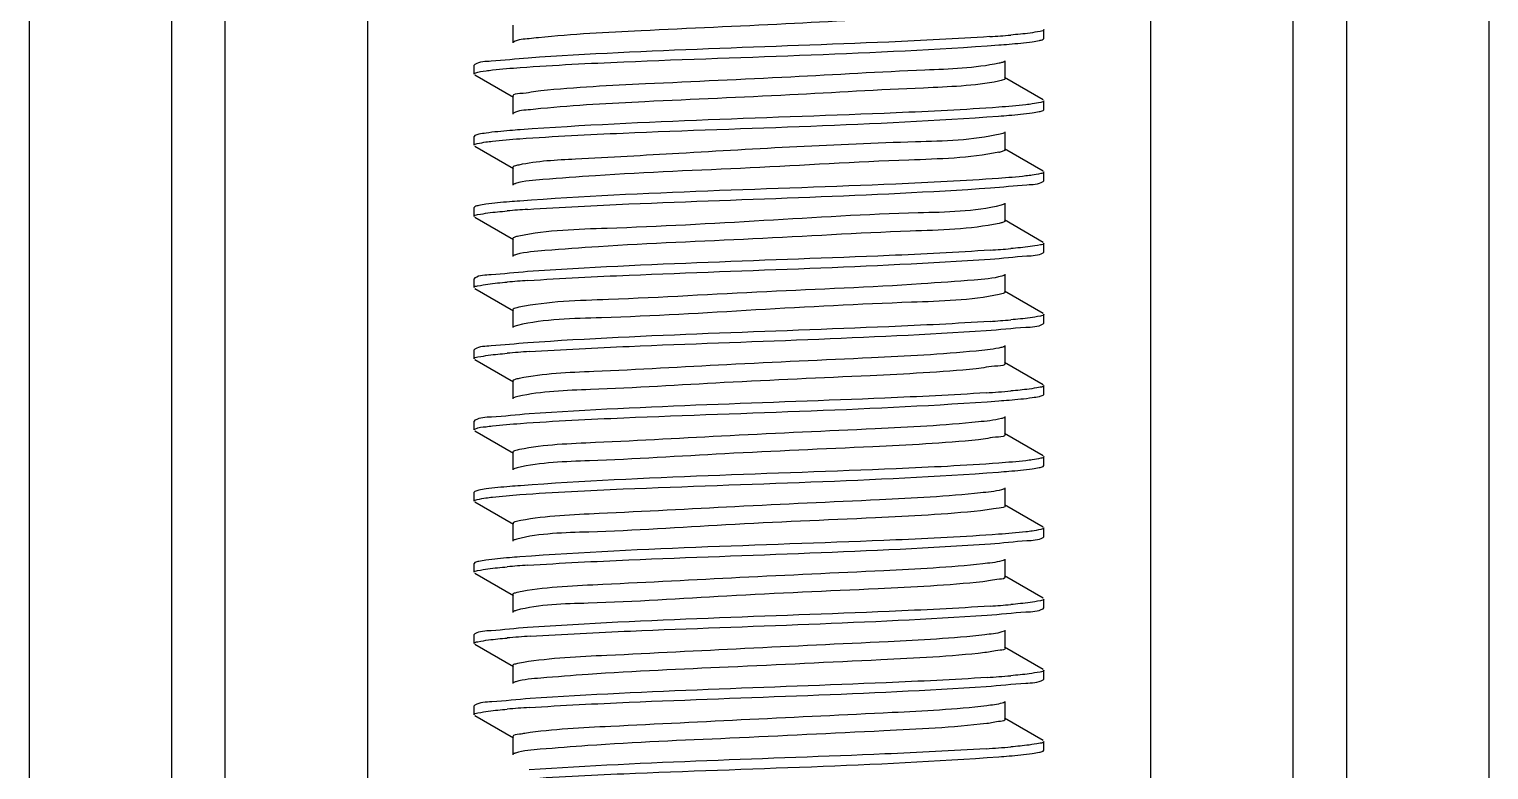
# Model space of a CAD drawing. Extents: x 1680110 to 4798266, y 269661 to 1249705.
# Drawn here: x 2404359.1 to 2404710.5, y 663611.4 to 663789.8 of the extents above; entities that cross this region are included whole.
import ezdxf

# ---------------------------------------------------------------- set-up
doc = ezdxf.new("R2010")
doc.units = 0
doc.header["$LTSCALE"] = 1000
doc.header["$MEASUREMENT"] = 0

# ---------------------------------------------------------------- blocks, each defined once
blk = doc.blocks.new('gfhhrryyfd')
at = {"linetype": 'Continuous'}
for p, q in [((3693152.86, -1741005.43), (3693152.86, -1744418.97)), ((3693187.15, -1741005.43), (3693187.15, -1744418.97)), ((3693200.01, -1741005.43), (3693200.01, -1744418.97)), ((3693234.3, -1741005.43), (3693234.3, -1744418.97)), ((3693422.89, -1741005.43), (3693422.89, -1744418.97)), ((3693457.18, -1741005.43), (3693457.18, -1744418.97)), ((3693470.04, -1741005.43), (3693470.04, -1744418.97)), ((3693504.33, -1741005.43), (3693504.33, -1744418.97)), ((3693269.29, -1743653.61), (3693269.29, -1743657.89)), ((3693397.18, -1743656.82), (3693397.18, -1743654.68)), ((3693397.18, -1743656.82), (3693397.18, -1743654.68)), ((3693397.01, -1743657.01), (3693397.18, -1743656.82)), ((3693387.9, -1743666.47), (3693387.9, -1743662.18)), ((3693260.18, -1743663.06), (3693260.01, -1743663.25)), ((3693260.01, -1743665.39), (3693260.01, -1743663.25)), ((3693260.01, -1743665.39), (3693260.01, -1743663.25)), ((3693260.18, -1743665.58), (3693269.48, -1743670.97)), ((3693397.01, -1743671.64), (3693387.71, -1743666.25)), ((3693269.29, -1743670.75), (3693269.29, -1743675.04)), ((3693397.18, -1743673.97), (3693397.18, -1743671.82)), ((3693397.18, -1743673.97), (3693397.18, -1743671.82)), ((3693397.01, -1743674.15), (3693397.18, -1743673.97)), ((3693260.18, -1743680.21), (3693260.01, -1743680.4)), ((3693260.01, -1743682.54), (3693260.01, -1743680.4)), ((3693260.01, -1743682.54), (3693260.01, -1743680.4)), ((3693387.9, -1743683.61), (3693387.9, -1743679.32)), ((3693260.18, -1743682.73), (3693269.48, -1743688.11)), ((3693397.01, -1743688.78), (3693387.71, -1743683.39)), ((3693269.29, -1743687.9), (3693269.29, -1743692.18)), ((3693397.18, -1743691.11), (3693397.18, -1743688.97)), ((3693397.18, -1743691.11), (3693397.18, -1743688.97)), ((3693397.01, -1743691.3), (3693397.18, -1743691.11)), ((3693260.18, -1743697.35), (3693260.01, -1743697.54)), ((3693260.01, -1743699.68), (3693260.01, -1743697.54)), ((3693260.01, -1743699.68), (3693260.01, -1743697.54)), ((3693387.9, -1743700.76), (3693387.9, -1743696.47)), ((3693260.18, -1743699.87), (3693269.48, -1743705.26)), ((3693386.9, -1743701.26), (3693386.42, -1743701.37)), ((3693397.01, -1743705.93), (3693387.71, -1743700.54)), ((3693269.29, -1743705.04), (3693269.29, -1743709.33)), ((3693397.01, -1743708.44), (3693397.18, -1743708.26)), ((3693397.18, -1743708.26), (3693397.18, -1743706.11)), ((3693397.18, -1743708.26), (3693397.18, -1743706.11)), ((3693260.18, -1743714.5), (3693260.01, -1743714.69)), ((3693260.01, -1743716.83), (3693260.01, -1743714.69)), ((3693260.01, -1743716.83), (3693260.01, -1743714.69)), ((3693387.9, -1743717.9), (3693387.9, -1743713.61)), ((3693260.18, -1743717.02), (3693269.48, -1743722.4)), ((3693387.11, -1743718.35), (3693386.45, -1743718.5)), ((3693397.01, -1743723.07), (3693387.71, -1743717.68)), ((3693269.29, -1743722.19), (3693269.29, -1743726.47)), ((3693397.01, -1743725.59), (3693397.18, -1743725.4)), ((3693397.18, -1743725.4), (3693397.18, -1743723.26)), ((3693397.18, -1743725.4), (3693397.18, -1743723.26)), ((3693260.18, -1743731.64), (3693260.01, -1743731.83)), ((3693260.01, -1743733.97), (3693260.01, -1743731.83)), ((3693260.01, -1743733.97), (3693260.01, -1743731.83)), ((3693387.9, -1743735.05), (3693387.9, -1743730.76)), ((3693260.18, -1743734.16), (3693269.48, -1743739.55)), ((3693397.01, -1743740.22), (3693387.71, -1743734.83)), ((3693269.29, -1743739.33), (3693269.29, -1743743.62)), ((3693397.01, -1743742.74), (3693397.18, -1743742.55)), ((3693397.18, -1743742.55), (3693397.18, -1743740.4)), ((3693397.18, -1743742.55), (3693397.18, -1743740.4)), ((3693260.18, -1743748.79), (3693260.01, -1743748.98)), ((3693260.01, -1743751.12), (3693260.01, -1743748.98)), ((3693260.01, -1743751.12), (3693260.01, -1743748.98)), ((3693387.9, -1743752.19), (3693387.9, -1743747.91)), ((3693260.18, -1743751.31), (3693269.48, -1743756.69)), ((3693397.01, -1743757.36), (3693387.71, -1743751.97)), ((3693269.29, -1743756.48), (3693269.29, -1743760.76)), ((3693397.18, -1743759.69), (3693397.18, -1743757.55)), ((3693397.18, -1743759.69), (3693397.18, -1743757.55)), ((3693397.01, -1743759.88), (3693397.18, -1743759.69)), ((3693260.18, -1743765.93), (3693260.01, -1743766.12)), ((3693260.01, -1743768.27), (3693260.01, -1743766.12)), ((3693260.01, -1743768.27), (3693260.01, -1743766.12)), ((3693387.9, -1743769.34), (3693387.9, -1743765.05)), ((3693260.18, -1743768.45), (3693269.48, -1743773.84)), ((3693397.01, -1743774.51), (3693387.71, -1743769.12)), ((3693269.29, -1743773.62), (3693269.29, -1743777.91)), ((3693397.18, -1743776.84), (3693397.18, -1743774.69)), ((3693397.18, -1743776.84), (3693397.18, -1743774.69)), ((3693397.01, -1743777.03), (3693397.18, -1743776.84)), ((3693387.9, -1743786.48), (3693387.9, -1743782.2)), ((3693260.18, -1743783.08), (3693260.01, -1743783.27)), ((3693260.01, -1743785.41), (3693260.01, -1743783.27)), ((3693260.01, -1743785.41), (3693260.01, -1743783.27)), ((3693260.18, -1743785.6), (3693269.48, -1743790.99)), ((3693397.01, -1743791.65), (3693387.71, -1743786.26)), ((3693269.29, -1743790.77), (3693269.29, -1743795.05)), ((3693397.18, -1743793.98), (3693397.18, -1743791.84)), ((3693397.18, -1743793.98), (3693397.18, -1743791.84)), ((3693397.01, -1743794.17), (3693397.18, -1743793.98)), ((3693387.9, -1743803.63), (3693387.9, -1743799.34)), ((3693260.18, -1743800.22), (3693260.01, -1743800.41)), ((3693260.01, -1743802.56), (3693260.01, -1743800.41)), ((3693260.01, -1743802.56), (3693260.01, -1743800.41)), ((3693260.18, -1743802.74), (3693269.48, -1743808.13)), ((3693397.01, -1743808.8), (3693387.71, -1743803.41)), ((3693269.29, -1743807.91), (3693269.29, -1743812.2)), ((3693397.18, -1743811.13), (3693397.18, -1743808.99)), ((3693397.18, -1743811.13), (3693397.18, -1743808.99)), ((3693397.01, -1743811.32), (3693397.18, -1743811.13)), ((3693260.18, -1743817.37), (3693260.01, -1743817.56)), ((3693260.01, -1743819.7), (3693260.01, -1743817.56)), ((3693260.01, -1743819.7), (3693260.01, -1743817.56)), ((3693387.9, -1743820.77), (3693387.9, -1743816.49)), ((3693260.18, -1743819.89), (3693269.48, -1743825.28)), ((3693397.01, -1743825.94), (3693387.71, -1743820.56)), ((3693269.29, -1743825.06), (3693269.29, -1743829.35)), ((3693397.18, -1743828.27), (3693397.18, -1743826.13)), ((3693397.18, -1743828.27), (3693397.18, -1743826.13)), ((3693397.01, -1743828.46), (3693397.18, -1743828.27))]:
    blk.add_line(p, q, dxfattribs=at)
for centre, radius, start, end in [((3693364.5, -1743361.85), 295.19, 273.8294, 274.8033), ((3693383.65, -1743670.85), 13.65, 281.4996, 282.8069), ((3693292.57, -1743991.01), 293.69, 93.8437, 94.8034), ((3693364.63, -1743414.92), 293.55, 273.8446, 274.8035), ((3693292.62, -1744008.76), 294.29, 93.8366, 94.8046), ((3693364.54, -1743431.01), 294.61, 273.8348, 274.8034), ((3693293.06, -1744031.53), 299.94, 93.7887, 94.801), ((3693363.28, -1743432.22), 310.59, 273.6947, 274.7994), ((3693292.57, -1744076.73), 293.68, 93.8438, 94.8034), ((3693364.63, -1743500.69), 293.51, 273.845, 274.8036), ((3693293.38, -1744104.15), 303.99, 93.753, 94.8001), ((3693363.57, -1743504.42), 306.97, 273.7263, 274.8), ((3693293.08, -1744117.39), 300.07, 93.7875, 94.801), ((3693363.29, -1743518.06), 310.48, 273.6957, 274.7994)]:
    blk.add_arc(centre, radius, start, end, dxfattribs=at)
for points, knots in [([(3693386.15, -1743649.98), (3693380.06, -1743651.15), (3693362.92, -1743651.77), (3693334.32, -1743653.43), (3693303.59, -1743654.77), (3693283.72, -1743655.79), (3693275.52, -1743656.63)], [0, 0, 0, 0, 0.167774, 0.461831, 0.776883, 1, 1, 1, 1]), ([(3693397.18, -1743654.68), (3693397.18, -1743654.99), (3693395.53, -1743655.2), (3693394.69, -1743655.42), (3693393.86, -1743655.53)], [0, 0, 0, 0, 0.271494, 1, 1, 1, 1]), ([(3693275.52, -1743656.63), (3693274.76, -1743656.71), (3693272.76, -1743657), (3693270.59, -1743657.03), (3693269.48, -1743657.68)], [0, 0, 0, 0, 0.374658, 1, 1, 1, 1]), ([(3693271.12, -1743663.82), (3693279.41, -1743663.21), (3693317.82, -1743661.34), (3693356.28, -1743660.59), (3693386.33, -1743658.38)], [0, 0, 0, 0, 0.216129, 1, 1, 1, 1]), ([(3693384.21, -1743656.38), (3693376.1, -1743656.94), (3693339.04, -1743658.72), (3693301.94, -1743659.58), (3693273.03, -1743661.54)], [0, 0, 0, 0, 0.219145, 1, 1, 1, 1]), ([(3693386.33, -1743658.38), (3693387.16, -1743658.32), (3693389.86, -1743658.1), (3693392.56, -1743657.86), (3693394.41, -1743657.6)], [0, 0, 0, 0, 0.307527, 1, 1, 1, 1]), ([(3693394.41, -1743657.6), (3693394.98, -1743657.52), (3693395.85, -1743657.37), (3693396.74, -1743657.17), (3693397.01, -1743657.01)], [0, 0, 0, 0, 0.642834, 1, 1, 1, 1]), ([(3693273.03, -1743661.54), (3693270.06, -1743661.74), (3693265.88, -1743662.32), (3693261.34, -1743662.4), (3693260.18, -1743663.06)], [0, 0, 0, 0, 0.690428, 1, 1, 1, 1]), ([(3693386.42, -1743662.79), (3693380.55, -1743664.01), (3693363.7, -1743664.54), (3693335.36, -1743666.26), (3693304.52, -1743667.58), (3693284.44, -1743668.6), (3693276.07, -1743669.43)], [0, 0, 0, 0, 0.162646, 0.454753, 0.771748, 1, 1, 1, 1]), ([(3693387.71, -1743662.4), (3693387.56, -1743662.48), (3693387.13, -1743662.63), (3693386.69, -1743662.73), (3693386.42, -1743662.79)], [0, 0, 0, 0, 0.392529, 1, 1, 1, 1]), ([(3693260.01, -1743665.39), (3693260.01, -1743665.31), (3693261.03, -1743664.67), (3693261.96, -1743664.73), (3693262.86, -1743664.6)], [0, 0, 0, 0, 0.088901, 1, 1, 1, 1]), ([(3693262.86, -1743664.6), (3693263.39, -1743664.53), (3693266.13, -1743664.2), (3693268.89, -1743663.98), (3693271.12, -1743663.82)], [0, 0, 0, 0, 0.191572, 1, 1, 1, 1]), ([(3693387.9, -1743666.47), (3693387.89, -1743666.64), (3693387.18, -1743666.91), (3693386.71, -1743667.02), (3693386.31, -1743667.1)], [0, 0, 0, 0, 0.292517, 1, 1, 1, 1]), ([(3693276.07, -1743669.43), (3693274.38, -1743669.6), (3693272.79, -1743670.12), (3693269.29, -1743670.14), (3693269.3, -1743670.75)], [0, 0, 0, 0, 0.734772, 1, 1, 1, 1]), ([(3693386.31, -1743667.1), (3693380.37, -1743668.28), (3693363.48, -1743668.86), (3693335.14, -1743670.55), (3693304.39, -1743671.87), (3693284.4, -1743672.89), (3693276.07, -1743673.72)], [0, 0, 0, 0, 0.164346, 0.456483, 0.772538, 1, 1, 1, 1]), ([(3693386.33, -1743673.38), (3693378.1, -1743673.99), (3693339.69, -1743675.86), (3693301.23, -1743676.63), (3693271.12, -1743678.82)], [0, 0, 0, 0, 0.214712, 1, 1, 1, 1]), ([(3693394.41, -1743672.6), (3693393.9, -1743672.67), (3693391.21, -1743673), (3693388.52, -1743673.22), (3693386.33, -1743673.38)], [0, 0, 0, 0, 0.191302, 1, 1, 1, 1]), ([(3693397.18, -1743671.82), (3693397.18, -1743672.09), (3693395.82, -1743672.32), (3693395.11, -1743672.5), (3693394.41, -1743672.6)], [0, 0, 0, 0, 0.274605, 1, 1, 1, 1]), ([(3693276.07, -1743673.72), (3693275.23, -1743673.8), (3693273.06, -1743674.12), (3693270.68, -1743674.12), (3693269.48, -1743674.82)], [0, 0, 0, 0, 0.376452, 1, 1, 1, 1]), ([(3693271.01, -1743680.97), (3693279.28, -1743680.37), (3693317.71, -1743678.49), (3693356.2, -1743677.74), (3693386.29, -1743675.52)], [0, 0, 0, 0, 0.215653, 1, 1, 1, 1]), ([(3693386.29, -1743675.52), (3693387.13, -1743675.46), (3693389.83, -1743675.25), (3693392.54, -1743675.01), (3693394.4, -1743674.75)], [0, 0, 0, 0, 0.307511, 1, 1, 1, 1]), ([(3693394.4, -1743674.75), (3693394.97, -1743674.66), (3693395.84, -1743674.51), (3693396.73, -1743674.31), (3693397.01, -1743674.15)], [0, 0, 0, 0, 0.642987, 1, 1, 1, 1]), ([(3693262.86, -1743679.61), (3693262.27, -1743679.69), (3693261.38, -1743679.84), (3693260.46, -1743680.05), (3693260.18, -1743680.21)], [0, 0, 0, 0, 0.644071, 1, 1, 1, 1]), ([(3693271.12, -1743678.82), (3693270.27, -1743678.88), (3693267.52, -1743679.1), (3693264.76, -1743679.34), (3693262.86, -1743679.61)], [0, 0, 0, 0, 0.307216, 1, 1, 1, 1]), ([(3693386.67, -1743679.88), (3693380.01, -1743681.4), (3693353.97, -1743681.9), (3693319.98, -1743683.89), (3693288.17, -1743685.75), (3693275.22, -1743686.35), (3693270.73, -1743687.3)], [0, 0, 0, 0, 0.176446, 0.666999, 0.881663, 1, 1, 1, 1]), ([(3693387.71, -1743679.54), (3693387.58, -1743679.61), (3693387.24, -1743679.74), (3693386.89, -1743679.83), (3693386.67, -1743679.88)], [0, 0, 0, 0, 0.401923, 1, 1, 1, 1]), ([(3693260.01, -1743682.54), (3693260.01, -1743682.27), (3693261.4, -1743682.04), (3693262.12, -1743681.85), (3693262.83, -1743681.75)], [0, 0, 0, 0, 0.274271, 1, 1, 1, 1]), ([(3693262.83, -1743681.75), (3693263.35, -1743681.68), (3693266.07, -1743681.35), (3693268.8, -1743681.13), (3693271.01, -1743680.97)], [0, 0, 0, 0, 0.191488, 1, 1, 1, 1]), ([(3693387.89, -1743683.61), (3693387.89, -1743683.75), (3693387.37, -1743684.01), (3693386.98, -1743684.09), (3693386.67, -1743684.17)], [0, 0, 0, 0, 0.301807, 1, 1, 1, 1]), ([(3693270.73, -1743687.3), (3693270.37, -1743687.37), (3693269.93, -1743687.47), (3693269.3, -1743687.74), (3693269.3, -1743687.9)], [0, 0, 0, 0, 0.704889, 1, 1, 1, 1]), ([(3693386.37, -1743684.23), (3693379.25, -1743685.68), (3693359.1, -1743686.13), (3693326.81, -1743688.16), (3693297.34, -1743689.17), (3693278.61, -1743690.69), (3693272.11, -1743691.13), (3693270, -1743691.76)], [0, 0, 0, 0, 0.18687, 0.514831, 0.834376, 0.943334, 1, 1, 1, 1]), ([(3693386.29, -1743690.53), (3693378.04, -1743691.13), (3693339.61, -1743693.01), (3693301.13, -1743693.77), (3693271.01, -1743695.97)], [0, 0, 0, 0, 0.215042, 1, 1, 1, 1]), ([(3693394.4, -1743689.75), (3693393.89, -1743689.82), (3693391.19, -1743690.15), (3693388.48, -1743690.37), (3693386.29, -1743690.53)], [0, 0, 0, 0, 0.191313, 1, 1, 1, 1]), ([(3693397.18, -1743688.97), (3693397.18, -1743689.24), (3693395.81, -1743689.46), (3693395.1, -1743689.65), (3693394.4, -1743689.75)], [0, 0, 0, 0, 0.274535, 1, 1, 1, 1]), ([(3693270, -1743691.76), (3693269.9, -1743691.79), (3693269.72, -1743691.85), (3693269.55, -1743691.93), (3693269.48, -1743691.97)], [0, 0, 0, 0, 0.569367, 1, 1, 1, 1]), ([(3693272.88, -1743697.99), (3693281.01, -1743697.43), (3693318.15, -1743695.64), (3693355.34, -1743694.79), (3693384.31, -1743692.81)], [0, 0, 0, 0, 0.219068, 1, 1, 1, 1]), ([(3693384.31, -1743692.81), (3693387.25, -1743692.61), (3693391.37, -1743692.04), (3693395.86, -1743691.96), (3693397.01, -1743691.3)], [0, 0, 0, 0, 0.690173, 1, 1, 1, 1]), ([(3693262.83, -1743696.76), (3693262.25, -1743696.84), (3693261.36, -1743696.99), (3693260.46, -1743697.19), (3693260.18, -1743697.35)], [0, 0, 0, 0, 0.643594, 1, 1, 1, 1]), ([(3693271.01, -1743695.97), (3693270.17, -1743696.04), (3693267.44, -1743696.25), (3693264.71, -1743696.49), (3693262.83, -1743696.76)], [0, 0, 0, 0, 0.307318, 1, 1, 1, 1]), ([(3693386.9, -1743696.97), (3693380.43, -1743698.61), (3693361.11, -1743698.75), (3693329.6, -1743700.77), (3693297.56, -1743702.52), (3693277.72, -1743702.98), (3693270.75, -1743704.44)], [0, 0, 0, 0, 0.172051, 0.492047, 0.816531, 1, 1, 1, 1]), ([(3693387.71, -1743696.69), (3693387.6, -1743696.75), (3693387.34, -1743696.85), (3693387.07, -1743696.93), (3693386.9, -1743696.97)], [0, 0, 0, 0, 0.41269, 1, 1, 1, 1]), ([(3693260.01, -1743699.68), (3693260.01, -1743699.37), (3693261.65, -1743699.17), (3693262.48, -1743698.94), (3693263.31, -1743698.84)], [0, 0, 0, 0, 0.271594, 1, 1, 1, 1]), ([(3693386.42, -1743701.37), (3693379.41, -1743702.82), (3693359.48, -1743703.25), (3693327.41, -1743705.27), (3693298, -1743706.31), (3693279.07, -1743707.77), (3693272.43, -1743708.26), (3693270.2, -1743708.85)], [0, 0, 0, 0, 0.184387, 0.509861, 0.829743, 0.940495, 1, 1, 1, 1]), ([(3693387.89, -1743700.76), (3693387.89, -1743700.87), (3693387.48, -1743701.11), (3693387.16, -1743701.19), (3693386.9, -1743701.26)], [0, 0, 0, 0, 0.310032, 1, 1, 1, 1]), ([(3693270.75, -1743704.44), (3693270.38, -1743704.51), (3693269.95, -1743704.61), (3693269.3, -1743704.88), (3693269.3, -1743705.04)], [0, 0, 0, 0, 0.705216, 1, 1, 1, 1]), ([(3693384.31, -1743707.81), (3693376.19, -1743708.37), (3693339.04, -1743710.16), (3693301.86, -1743711.01), (3693272.88, -1743712.99)], [0, 0, 0, 0, 0.219029, 1, 1, 1, 1]), ([(3693384.25, -1743709.96), (3693387.2, -1743709.76), (3693391.34, -1743709.19), (3693395.86, -1743709.11), (3693397.01, -1743708.44)], [0, 0, 0, 0, 0.690264, 1, 1, 1, 1]), ([(3693397.18, -1743706.11), (3693397.18, -1743706.42), (3693395.54, -1743706.63), (3693394.71, -1743706.85), (3693393.89, -1743706.96)], [0, 0, 0, 0, 0.271614, 1, 1, 1, 1]), ([(3693270.2, -1743708.85), (3693270.05, -1743708.89), (3693269.81, -1743708.96), (3693269.57, -1743709.06), (3693269.48, -1743709.11)], [0, 0, 0, 0, 0.58242, 1, 1, 1, 1]), ([(3693272.93, -1743715.13), (3693281.05, -1743714.57), (3693318.16, -1743712.79), (3693355.31, -1743711.93), (3693384.25, -1743709.96)], [0, 0, 0, 0, 0.219138, 1, 1, 1, 1]), ([(3693272.88, -1743712.99), (3693269.94, -1743713.19), (3693265.82, -1743713.76), (3693261.32, -1743713.84), (3693260.18, -1743714.5)], [0, 0, 0, 0, 0.690195, 1, 1, 1, 1]), ([(3693387.11, -1743714.06), (3693384.95, -1743714.67), (3693378.39, -1743715.14), (3693359.57, -1743716.63), (3693330.13, -1743717.66), (3693297.93, -1743719.68), (3693277.87, -1743720.12), (3693270.8, -1743721.57)], [0, 0, 0, 0, 0.057838, 0.167543, 0.487244, 0.814181, 1, 1, 1, 1]), ([(3693387.71, -1743713.83), (3693387.63, -1743713.88), (3693387.43, -1743713.96), (3693387.23, -1743714.03), (3693387.11, -1743714.06)], [0, 0, 0, 0, 0.425019, 1, 1, 1, 1]), ([(3693260.01, -1743716.83), (3693260.01, -1743716.52), (3693261.65, -1743716.31), (3693262.47, -1743716.09), (3693263.3, -1743715.98)], [0, 0, 0, 0, 0.271633, 1, 1, 1, 1]), ([(3693386.45, -1743718.5), (3693379.54, -1743719.95), (3693359.82, -1743720.41), (3693327.92, -1743722.18), (3693296.37, -1743724.12), (3693277, -1743724.38), (3693270.42, -1743725.94)], [0, 0, 0, 0, 0.182223, 0.50526, 0.82533, 1, 1, 1, 1]), ([(3693387.89, -1743717.9), (3693387.89, -1743718), (3693387.58, -1743718.22), (3693387.31, -1743718.29), (3693387.11, -1743718.35)], [0, 0, 0, 0, 0.320305, 1, 1, 1, 1]), ([(3693270.8, -1743721.57), (3693270.42, -1743721.65), (3693269.97, -1743721.75), (3693269.3, -1743722.03), (3693269.3, -1743722.19)], [0, 0, 0, 0, 0.705925, 1, 1, 1, 1]), ([(3693270.42, -1743725.94), (3693270.23, -1743725.99), (3693269.91, -1743726.07), (3693269.6, -1743726.19), (3693269.48, -1743726.26)], [0, 0, 0, 0, 0.593796, 1, 1, 1, 1]), ([(3693384.25, -1743724.96), (3693376.13, -1743725.51), (3693339.02, -1743727.3), (3693301.87, -1743728.16), (3693272.93, -1743730.13)], [0, 0, 0, 0, 0.219177, 1, 1, 1, 1]), ([(3693383.3, -1743727.17), (3693386.48, -1743726.96), (3693390.92, -1743726.34), (3693395.78, -1743726.3), (3693397.01, -1743725.59)], [0, 0, 0, 0, 0.691533, 1, 1, 1, 1]), ([(3693397.18, -1743723.26), (3693397.18, -1743723.57), (3693395.53, -1743723.78), (3693394.7, -1743724), (3693393.87, -1743724.11)], [0, 0, 0, 0, 0.271536, 1, 1, 1, 1]), ([(3693273.25, -1743732.25), (3693281.26, -1743731.71), (3693317.95, -1743729.95), (3693354.67, -1743729.06), (3693383.3, -1743727.17)], [0, 0, 0, 0, 0.218817, 1, 1, 1, 1]), ([(3693260.01, -1743733.97), (3693260.01, -1743733.65), (3693261.71, -1743733.45), (3693262.56, -1743733.22), (3693263.42, -1743733.11)], [0, 0, 0, 0, 0.27108, 1, 1, 1, 1]), ([(3693272.93, -1743730.13), (3693269.98, -1743730.33), (3693265.84, -1743730.9), (3693261.33, -1743730.98), (3693260.18, -1743731.64)], [0, 0, 0, 0, 0.690271, 1, 1, 1, 1]), ([(3693380.89, -1743732.1), (3693372.52, -1743732.92), (3693352.5, -1743733.95), (3693321.77, -1743735.26), (3693293.54, -1743736.95), (3693276.74, -1743737.52), (3693270.85, -1743738.71)], [0, 0, 0, 0, 0.228997, 0.545176, 0.836537, 1, 1, 1, 1]), ([(3693387.29, -1743731.15), (3693386.98, -1743731.25), (3693384.87, -1743731.72), (3693382.71, -1743731.92), (3693380.89, -1743732.1)], [0, 0, 0, 0, 0.152407, 1, 1, 1, 1]), ([(3693387.71, -1743730.98), (3693387.65, -1743731.01), (3693387.51, -1743731.07), (3693387.37, -1743731.12), (3693387.29, -1743731.15)], [0, 0, 0, 0, 0.43932, 1, 1, 1, 1]), ([(3693380.89, -1743736.39), (3693372.41, -1743737.21), (3693352.16, -1743738.25), (3693321.16, -1743739.55), (3693292.97, -1743741.34), (3693276.26, -1743741.77), (3693270.55, -1743743.06)], [0, 0, 0, 0, 0.23121, 0.549998, 0.841262, 1, 1, 1, 1]), ([(3693387.89, -1743735.05), (3693387.9, -1743735.68), (3693384.28, -1743735.68), (3693382.64, -1743736.22), (3693380.89, -1743736.39)], [0, 0, 0, 0, 0.265195, 1, 1, 1, 1]), ([(3693270.85, -1743738.71), (3693270.46, -1743738.78), (3693270, -1743738.89), (3693269.3, -1743739.17), (3693269.3, -1743739.33)], [0, 0, 0, 0, 0.706927, 1, 1, 1, 1]), ([(3693270.55, -1743743.06), (3693270.33, -1743743.11), (3693269.97, -1743743.2), (3693269.61, -1743743.33), (3693269.48, -1743743.4)], [0, 0, 0, 0, 0.599352, 1, 1, 1, 1]), ([(3693383.3, -1743742.17), (3693375.17, -1743742.71), (3693338.49, -1743744.46), (3693301.76, -1743745.33), (3693273.25, -1743747.25)], [0, 0, 0, 0, 0.221759, 1, 1, 1, 1]), ([(3693386.34, -1743744.1), (3693387.16, -1743744.04), (3693389.86, -1743743.83), (3693392.56, -1743743.59), (3693394.41, -1743743.32)], [0, 0, 0, 0, 0.307527, 1, 1, 1, 1]), ([(3693397.18, -1743740.4), (3693397.18, -1743740.73), (3693395.41, -1743740.93), (3693394.53, -1743741.17), (3693393.65, -1743741.28)], [0, 0, 0, 0, 0.270528, 1, 1, 1, 1]), ([(3693394.41, -1743743.32), (3693394.98, -1743743.24), (3693395.85, -1743743.09), (3693396.74, -1743742.89), (3693397.01, -1743742.74)], [0, 0, 0, 0, 0.642828, 1, 1, 1, 1]), ([(3693273.25, -1743747.25), (3693270.22, -1743747.46), (3693265.98, -1743748.04), (3693261.36, -1743748.11), (3693260.18, -1743748.79)], [0, 0, 0, 0, 0.690689, 1, 1, 1, 1]), ([(3693271.13, -1743749.54), (3693279.41, -1743748.94), (3693317.82, -1743747.07), (3693356.28, -1743746.32), (3693386.34, -1743744.1)], [0, 0, 0, 0, 0.216148, 1, 1, 1, 1]), ([(3693260.01, -1743751.12), (3693260.01, -1743751.03), (3693261.03, -1743750.39), (3693261.96, -1743750.46), (3693262.86, -1743750.33)], [0, 0, 0, 0, 0.088892, 1, 1, 1, 1]), ([(3693262.86, -1743750.33), (3693263.39, -1743750.26), (3693266.13, -1743749.92), (3693268.89, -1743749.71), (3693271.13, -1743749.54)], [0, 0, 0, 0, 0.191574, 1, 1, 1, 1]), ([(3693381.44, -1743749.19), (3693373.17, -1743750.03), (3693353.22, -1743751.05), (3693322.44, -1743752.38), (3693293.95, -1743754.06), (3693276.93, -1743754.65), (3693270.93, -1743755.84)], [0, 0, 0, 0, 0.22522, 0.541066, 0.834324, 1, 1, 1, 1]), ([(3693387.71, -1743748.12), (3693387.48, -1743748.25), (3693385.4, -1743748.82), (3693383.29, -1743749), (3693381.44, -1743749.19)], [0, 0, 0, 0, 0.123951, 1, 1, 1, 1]), ([(3693381.44, -1743753.48), (3693372.99, -1743754.33), (3693352.61, -1743755.38), (3693321.34, -1743756.66), (3693292.9, -1743758.54), (3693276.04, -1743758.87), (3693270.38, -1743760.24)], [0, 0, 0, 0, 0.229214, 0.549847, 0.842959, 1, 1, 1, 1]), ([(3693387.89, -1743752.19), (3693387.9, -1743752.78), (3693384.57, -1743752.83), (3693383.06, -1743753.31), (3693381.44, -1743753.48)], [0, 0, 0, 0, 0.265624, 1, 1, 1, 1]), ([(3693270.93, -1743755.84), (3693270.51, -1743755.92), (3693270.03, -1743756.03), (3693269.3, -1743756.3), (3693269.3, -1743756.48)], [0, 0, 0, 0, 0.708145, 1, 1, 1, 1]), ([(3693397.18, -1743757.55), (3693397.18, -1743757.82), (3693395.82, -1743758.04), (3693395.11, -1743758.23), (3693394.41, -1743758.33)], [0, 0, 0, 0, 0.274607, 1, 1, 1, 1]), ([(3693270.38, -1743760.24), (3693270.2, -1743760.28), (3693269.89, -1743760.37), (3693269.6, -1743760.48), (3693269.48, -1743760.55)], [0, 0, 0, 0, 0.591731, 1, 1, 1, 1]), ([(3693271.01, -1743766.7), (3693279.29, -1743766.09), (3693317.72, -1743764.22), (3693356.2, -1743763.47), (3693386.3, -1743761.25)], [0, 0, 0, 0, 0.215666, 1, 1, 1, 1]), ([(3693386.34, -1743759.1), (3693378.1, -1743759.71), (3693339.7, -1743761.59), (3693301.24, -1743762.35), (3693271.13, -1743764.55)], [0, 0, 0, 0, 0.214698, 1, 1, 1, 1]), ([(3693386.3, -1743761.25), (3693387.13, -1743761.19), (3693389.83, -1743760.98), (3693392.54, -1743760.73), (3693394.4, -1743760.47)], [0, 0, 0, 0, 0.307511, 1, 1, 1, 1]), ([(3693394.41, -1743758.33), (3693393.9, -1743758.4), (3693391.21, -1743758.73), (3693388.52, -1743758.94), (3693386.34, -1743759.1)], [0, 0, 0, 0, 0.191302, 1, 1, 1, 1]), ([(3693394.4, -1743760.47), (3693394.97, -1743760.39), (3693395.84, -1743760.24), (3693396.73, -1743760.04), (3693397.01, -1743759.88)], [0, 0, 0, 0, 0.642983, 1, 1, 1, 1]), ([(3693271.13, -1743764.55), (3693270.28, -1743764.61), (3693267.52, -1743764.82), (3693264.76, -1743765.07), (3693262.86, -1743765.33)], [0, 0, 0, 0, 0.307214, 1, 1, 1, 1]), ([(3693260.01, -1743768.27), (3693260.01, -1743768), (3693261.4, -1743767.77), (3693262.12, -1743767.58), (3693262.83, -1743767.48)], [0, 0, 0, 0, 0.274264, 1, 1, 1, 1]), ([(3693262.86, -1743765.33), (3693262.28, -1743765.41), (3693261.38, -1743765.57), (3693260.46, -1743765.77), (3693260.18, -1743765.93)], [0, 0, 0, 0, 0.644088, 1, 1, 1, 1]), ([(3693262.83, -1743767.48), (3693263.35, -1743767.41), (3693266.07, -1743767.08), (3693268.8, -1743766.86), (3693271.01, -1743766.7)], [0, 0, 0, 0, 0.191492, 1, 1, 1, 1]), ([(3693381.97, -1743766.28), (3693373.88, -1743767.14), (3693354.14, -1743768.14), (3693323.49, -1743769.5), (3693294.73, -1743771.13), (3693277.43, -1743771.79), (3693271.22, -1743772.93)], [0, 0, 0, 0, 0.2201, 0.53401, 0.829213, 1, 1, 1, 1]), ([(3693387.71, -1743765.27), (3693387.5, -1743765.39), (3693385.6, -1743765.93), (3693383.66, -1743766.1), (3693381.97, -1743766.28)], [0, 0, 0, 0, 0.1262, 1, 1, 1, 1]), ([(3693381.97, -1743770.57), (3693373.55, -1743771.46), (3693353.08, -1743772.49), (3693321.56, -1743773.78), (3693292.9, -1743775.75), (3693275.88, -1743775.97), (3693270.25, -1743777.42)], [0, 0, 0, 0, 0.226945, 0.549209, 0.84423, 1, 1, 1, 1]), ([(3693387.89, -1743769.34), (3693387.9, -1743769.88), (3693384.86, -1743769.97), (3693383.45, -1743770.41), (3693381.97, -1743770.57)], [0, 0, 0, 0, 0.266409, 1, 1, 1, 1]), ([(3693271.22, -1743772.93), (3693270.73, -1743773.01), (3693270.18, -1743773.14), (3693269.3, -1743773.42), (3693269.3, -1743773.62)], [0, 0, 0, 0, 0.71294, 1, 1, 1, 1]), ([(3693397.18, -1743774.69), (3693397.18, -1743774.96), (3693395.81, -1743775.19), (3693395.1, -1743775.37), (3693394.4, -1743775.47)], [0, 0, 0, 0, 0.274537, 1, 1, 1, 1]), ([(3693270.25, -1743777.42), (3693270.1, -1743777.46), (3693269.84, -1743777.53), (3693269.58, -1743777.64), (3693269.48, -1743777.69)], [0, 0, 0, 0, 0.584772, 1, 1, 1, 1]), ([(3693386.3, -1743776.25), (3693378.05, -1743776.86), (3693339.62, -1743778.73), (3693301.13, -1743779.49), (3693271.01, -1743781.7)], [0, 0, 0, 0, 0.215033, 1, 1, 1, 1]), ([(3693272.88, -1743783.71), (3693281.01, -1743783.16), (3693318.15, -1743781.37), (3693355.34, -1743780.51), (3693384.31, -1743778.54)], [0, 0, 0, 0, 0.219069, 1, 1, 1, 1]), ([(3693384.31, -1743778.54), (3693387.25, -1743778.34), (3693391.37, -1743777.77), (3693395.86, -1743777.68), (3693397.01, -1743777.03)], [0, 0, 0, 0, 0.690169, 1, 1, 1, 1]), ([(3693394.4, -1743775.47), (3693393.89, -1743775.55), (3693391.19, -1743775.88), (3693388.48, -1743776.09), (3693386.3, -1743776.25)], [0, 0, 0, 0, 0.191313, 1, 1, 1, 1]), ([(3693271.01, -1743781.7), (3693270.17, -1743781.76), (3693267.44, -1743781.98), (3693264.71, -1743782.22), (3693262.83, -1743782.48)], [0, 0, 0, 0, 0.307313, 1, 1, 1, 1]), ([(3693387.71, -1743782.41), (3693387.51, -1743782.53), (3693385.79, -1743783.04), (3693384.02, -1743783.2), (3693382.48, -1743783.37)], [0, 0, 0, 0, 0.128627, 1, 1, 1, 1]), ([(3693260.01, -1743785.41), (3693260.01, -1743785.1), (3693261.65, -1743784.89), (3693262.48, -1743784.67), (3693263.31, -1743784.56)], [0, 0, 0, 0, 0.271592, 1, 1, 1, 1]), ([(3693262.83, -1743782.48), (3693262.25, -1743782.56), (3693261.36, -1743782.72), (3693260.46, -1743782.92), (3693260.18, -1743783.08)], [0, 0, 0, 0, 0.643609, 1, 1, 1, 1]), ([(3693382.48, -1743783.37), (3693374.56, -1743784.24), (3693355.05, -1743785.23), (3693324.54, -1743786.61), (3693295.53, -1743788.2), (3693277.95, -1743788.93), (3693271.53, -1743790.02)], [0, 0, 0, 0, 0.215, 0.526978, 0.824118, 1, 1, 1, 1]), ([(3693382.48, -1743787.66), (3693374.11, -1743788.58), (3693353.56, -1743789.61), (3693321.83, -1743790.89), (3693292.94, -1743792.95), (3693275.75, -1743793.06), (3693270.15, -1743794.59)], [0, 0, 0, 0, 0.224438, 0.548154, 0.845143, 1, 1, 1, 1]), ([(3693387.89, -1743786.48), (3693387.9, -1743786.98), (3693385.13, -1743787.11), (3693383.84, -1743787.51), (3693382.48, -1743787.66)], [0, 0, 0, 0, 0.267355, 1, 1, 1, 1]), ([(3693271.53, -1743790.02), (3693270.97, -1743790.11), (3693270.35, -1743790.26), (3693269.3, -1743790.54), (3693269.29, -1743790.77)], [0, 0, 0, 0, 0.716901, 1, 1, 1, 1]), ([(3693397.18, -1743791.84), (3693397.18, -1743792.15), (3693395.54, -1743792.36), (3693394.71, -1743792.58), (3693393.89, -1743792.69)], [0, 0, 0, 0, 0.271617, 1, 1, 1, 1]), ([(3693270.15, -1743794.59), (3693270.01, -1743794.63), (3693269.79, -1743794.7), (3693269.57, -1743794.79), (3693269.48, -1743794.84)], [0, 0, 0, 0, 0.578442, 1, 1, 1, 1]), ([(3693384.31, -1743793.54), (3693376.19, -1743794.09), (3693339.05, -1743795.88), (3693301.86, -1743796.74), (3693272.88, -1743798.71)], [0, 0, 0, 0, 0.219021, 1, 1, 1, 1]), ([(3693273.49, -1743800.82), (3693281.54, -1743800.28), (3693318.22, -1743798.52), (3693354.94, -1743797.63), (3693383.52, -1743795.74)], [0, 0, 0, 0, 0.219887, 1, 1, 1, 1]), ([(3693383.52, -1743795.74), (3693386.64, -1743795.53), (3693391.02, -1743794.92), (3693395.8, -1743794.87), (3693397.01, -1743794.17)], [0, 0, 0, 0, 0.691245, 1, 1, 1, 1]), ([(3693272.88, -1743798.71), (3693269.94, -1743798.91), (3693265.82, -1743799.49), (3693261.32, -1743799.57), (3693260.18, -1743800.22)], [0, 0, 0, 0, 0.690194, 1, 1, 1, 1]), ([(3693387.71, -1743799.56), (3693387.52, -1743799.66), (3693385.97, -1743800.14), (3693384.36, -1743800.3), (3693382.97, -1743800.46)], [0, 0, 0, 0, 0.131334, 1, 1, 1, 1]), ([(3693260.01, -1743802.56), (3693260.01, -1743802.23), (3693261.74, -1743802.03), (3693262.6, -1743801.8), (3693263.47, -1743801.69)], [0, 0, 0, 0, 0.27083, 1, 1, 1, 1]), ([(3693382.97, -1743800.46), (3693375.23, -1743801.35), (3693355.95, -1743802.32), (3693325.59, -1743803.73), (3693296.34, -1743805.27), (3693278.5, -1743806.06), (3693271.86, -1743807.11)], [0, 0, 0, 0, 0.209915, 0.519968, 0.819038, 1, 1, 1, 1]), ([(3693382.97, -1743804.75), (3693374.66, -1743805.71), (3693354.04, -1743806.67), (3693322.21, -1743808.27), (3693294.85, -1743809.36), (3693277.86, -1743810.75), (3693272, -1743811.2), (3693270.06, -1743811.76)], [0, 0, 0, 0, 0.221704, 0.546695, 0.845683, 0.946468, 1, 1, 1, 1]), ([(3693387.9, -1743803.63), (3693387.9, -1743804.08), (3693385.4, -1743804.25), (3693384.2, -1743804.61), (3693382.97, -1743804.75)], [0, 0, 0, 0, 0.26871, 1, 1, 1, 1]), ([(3693271.86, -1743807.11), (3693271.22, -1743807.21), (3693270.53, -1743807.38), (3693269.3, -1743807.66), (3693269.29, -1743807.91)], [0, 0, 0, 0, 0.720201, 1, 1, 1, 1]), ([(3693397.18, -1743808.99), (3693397.18, -1743809.31), (3693395.43, -1743809.51), (3693394.56, -1743809.75), (3693393.69, -1743809.86)], [0, 0, 0, 0, 0.270699, 1, 1, 1, 1]), ([(3693270.06, -1743811.76), (3693269.95, -1743811.79), (3693269.75, -1743811.86), (3693269.56, -1743811.94), (3693269.48, -1743811.98)], [0, 0, 0, 0, 0.572701, 1, 1, 1, 1]), ([(3693273.25, -1743817.98), (3693281.27, -1743817.44), (3693317.96, -1743815.67), (3693354.68, -1743814.78), (3693383.3, -1743812.89)], [0, 0, 0, 0, 0.218851, 1, 1, 1, 1]), ([(3693383.52, -1743810.74), (3693375.43, -1743811.27), (3693338.76, -1743813.03), (3693302.04, -1743813.91), (3693273.49, -1743815.82)], [0, 0, 0, 0, 0.220721, 1, 1, 1, 1]), ([(3693383.3, -1743812.89), (3693386.48, -1743812.68), (3693390.93, -1743812.07), (3693395.78, -1743812.02), (3693397.01, -1743811.32)], [0, 0, 0, 0, 0.691524, 1, 1, 1, 1]), ([(3693273.49, -1743815.82), (3693270.4, -1743816.02), (3693266.09, -1743816.62), (3693261.38, -1743816.68), (3693260.18, -1743817.37)], [0, 0, 0, 0, 0.691013, 1, 1, 1, 1]), ([(3693383.43, -1743817.55), (3693375.88, -1743818.46), (3693356.83, -1743819.41), (3693326.64, -1743820.84), (3693297.17, -1743822.35), (3693279.06, -1743823.18), (3693272.22, -1743824.2)], [0, 0, 0, 0, 0.204842, 0.512973, 0.813968, 1, 1, 1, 1]), ([(3693387.71, -1743816.7), (3693387.54, -1743816.8), (3693386.14, -1743817.25), (3693384.69, -1743817.4), (3693383.43, -1743817.55)], [0, 0, 0, 0, 0.134033, 1, 1, 1, 1]), ([(3693260.01, -1743819.7), (3693260.01, -1743819.38), (3693261.71, -1743819.18), (3693262.56, -1743818.95), (3693263.42, -1743818.84)], [0, 0, 0, 0, 0.271071, 1, 1, 1, 1]), ([(3693387.89, -1743820.77), (3693387.9, -1743821.19), (3693385.65, -1743821.39), (3693384.55, -1743821.7), (3693383.43, -1743821.84)], [0, 0, 0, 0, 0.269812, 1, 1, 1, 1]), ([(3693272.22, -1743824.2), (3693271.8, -1743824.26), (3693270.97, -1743824.5), (3693269.3, -1743824.47), (3693269.29, -1743825.06)], [0, 0, 0, 0, 0.421169, 1, 1, 1, 1]), ([(3693383.43, -1743821.84), (3693375.2, -1743822.83), (3693354.54, -1743823.78), (3693322.55, -1743825.41), (3693294.92, -1743826.49), (3693277.79, -1743827.91), (3693271.91, -1743828.35), (3693269.99, -1743828.93)], [0, 0, 0, 0, 0.218801, 0.544965, 0.846028, 0.947082, 1, 1, 1, 1]), ([(3693383.3, -1743827.9), (3693375.18, -1743828.43), (3693338.5, -1743830.19), (3693301.77, -1743831.06), (3693273.25, -1743832.98)], [0, 0, 0, 0, 0.221727, 1, 1, 1, 1]), ([(3693397.18, -1743826.13), (3693397.18, -1743826.46), (3693395.41, -1743826.65), (3693394.54, -1743826.9), (3693393.65, -1743827.01)], [0, 0, 0, 0, 0.270533, 1, 1, 1, 1]), ([(3693269.99, -1743828.93), (3693269.89, -1743828.96), (3693269.72, -1743829.01), (3693269.55, -1743829.09), (3693269.48, -1743829.13)], [0, 0, 0, 0, 0.567505, 1, 1, 1, 1]), ([(3693271.13, -1743835.27), (3693279.42, -1743834.67), (3693317.82, -1743832.8), (3693356.28, -1743832.04), (3693386.34, -1743829.83)], [0, 0, 0, 0, 0.216168, 1, 1, 1, 1]), ([(3693386.34, -1743829.83), (3693387.17, -1743829.77), (3693389.86, -1743829.56), (3693392.56, -1743829.31), (3693394.41, -1743829.05)], [0, 0, 0, 0, 0.307528, 1, 1, 1, 1]), ([(3693394.41, -1743829.05), (3693394.98, -1743828.97), (3693395.85, -1743828.82), (3693396.74, -1743828.62), (3693397.01, -1743828.46)], [0, 0, 0, 0, 0.642823, 1, 1, 1, 1])]:
    blk.add_open_spline(points, degree=3, knots=knots, dxfattribs=at)
for points in [[(3693393.86, -1743655.53), (3693392.32, -1743655.73), (3693390.77, -1743655.87), (3693389.22, -1743656.01)], [(3693263.31, -1743698.84), (3693264.86, -1743698.63), (3693266.42, -1743698.49), (3693267.98, -1743698.36)], [(3693393.89, -1743706.96), (3693392.33, -1743707.16), (3693390.77, -1743707.31), (3693389.21, -1743707.44)], [(3693263.3, -1743715.98), (3693264.85, -1743715.78), (3693266.41, -1743715.63), (3693267.97, -1743715.5)], [(3693393.87, -1743724.11), (3693392.32, -1743724.31), (3693390.77, -1743724.45), (3693389.21, -1743724.59)], [(3693263.42, -1743733.11), (3693264.93, -1743732.92), (3693266.44, -1743732.78), (3693267.96, -1743732.65)], [(3693393.65, -1743741.28), (3693392.19, -1743741.47), (3693390.73, -1743741.6), (3693389.27, -1743741.73)], [(3693263.31, -1743784.56), (3693264.86, -1743784.36), (3693266.42, -1743784.21), (3693267.98, -1743784.08)], [(3693393.89, -1743792.69), (3693392.33, -1743792.89), (3693390.77, -1743793.04), (3693389.21, -1743793.17)], [(3693263.47, -1743801.69), (3693264.96, -1743801.5), (3693266.45, -1743801.36), (3693267.95, -1743801.23)], [(3693393.69, -1743809.86), (3693392.22, -1743810.05), (3693390.74, -1743810.18), (3693389.25, -1743810.31)], [(3693263.42, -1743818.84), (3693264.93, -1743818.64), (3693266.44, -1743818.5), (3693267.96, -1743818.37)], [(3693393.65, -1743827.01), (3693392.19, -1743827.19), (3693390.73, -1743827.33), (3693389.27, -1743827.45)]]:
    blk.add_open_spline(points, degree=3, dxfattribs=at)

msp = doc.modelspace()

# ---------------------------------------------------------------- block references
at = {"lineweight": -3, "xscale": 0.9999959468841553, "yscale": 0.9999959506094456, "zscale": 0.9999959495959999}
msp.add_blockref('gfhhrryyfd', (-1288778.82, 2407437.34), dxfattribs=at)

doc.saveas('drawing.dxf')
